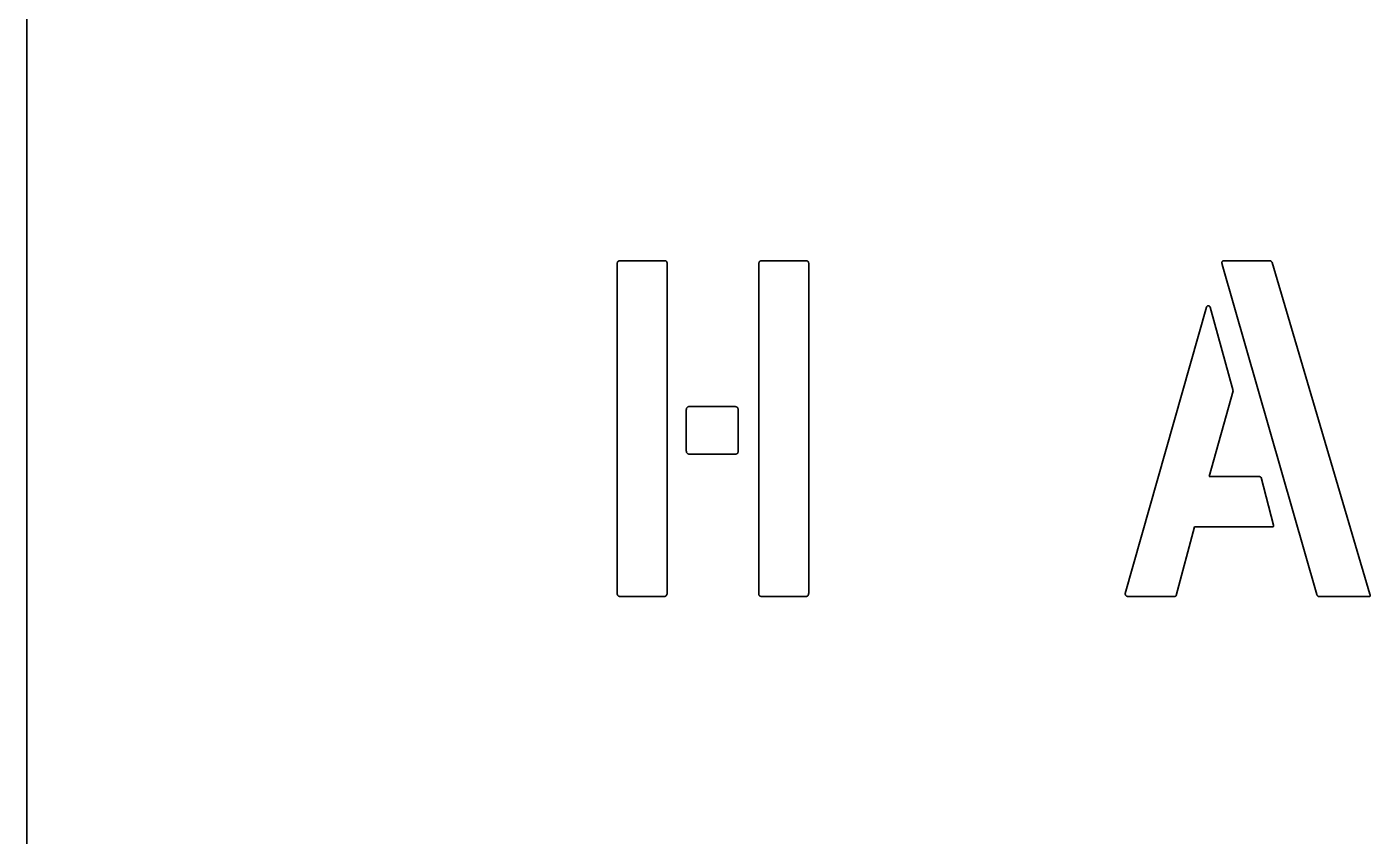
# Model space of a CAD drawing. Extents: x 10 to 410, y -69 to 348.
# Drawn here: x 10 to 90, y 141.7 to 189.9 of the extents above; entities that cross this region are included whole.
import ezdxf

# ---------------------------------------------------------------- set-up
doc = ezdxf.new("R2010")
doc.units = 0

msp = doc.modelspace()

# ---------------------------------------------------------------- linework, layer by layer
at = {"color": 7, "lineweight": 35}
for p, q in [((10, 348.5), (10, -51.5)), ((86.800003, 156.114288), (81.171432, 175.771423)), ((84.142853, 175.885712), (89.971428, 156.142853))]:
    msp.add_line(p, q, dxfattribs=at)
at = {"color": 7, "lineweight": 35, "ltscale": 0.000652}
for p, q in [((45.192856, 175.949997), (45.211716, 175.968002)), ((53.621429, 175.949997), (53.640289, 175.968002)), ((49.307144, 167.264282), (49.326004, 167.282288)), ((52.300003, 167.271423), (52.318008, 167.252579)), ((49.326004, 164.517715), (49.307144, 164.535721)), ((45.199997, 156.042862), (45.182007, 156.061722)), ((53.628571, 156.042862), (53.610565, 156.061722)), ((75.449997, 156.042862), (75.431992, 156.061722))]:
    msp.add_line(p, q, dxfattribs=at)
at = {"color": 7, "lineweight": 35, "ltscale": 0.000658}
for p, q in [((45.211716, 175.968002), (45.233994, 175.981995)), ((53.640289, 175.968002), (53.662567, 175.981995)), ((49.326004, 167.282288), (49.348282, 167.29628)), ((52.318008, 167.252579), (52.332001, 167.230286)), ((49.348282, 164.503708), (49.326004, 164.517715)), ((45.182007, 156.061722), (45.167999, 156.084)), ((53.610565, 156.061722), (53.596573, 156.084)), ((75.431992, 156.061722), (75.417999, 156.084))]:
    msp.add_line(p, q, dxfattribs=at)
at = {"color": 7, "lineweight": 35, "ltscale": 0.00069}
for p, q in [((45.233994, 175.981995), (45.25972, 175.992004)), ((53.662567, 175.981995), (53.688293, 175.992004)), ((49.348282, 167.29628), (49.374008, 167.30629)), ((52.332001, 167.230286), (52.341995, 167.204575)), ((49.373993, 164.493713), (49.348282, 164.503708)), ((45.167999, 156.084), (45.158005, 156.109711)), ((53.596573, 156.084), (53.586578, 156.109711)), ((75.417999, 156.084), (75.408005, 156.109711))]:
    msp.add_line(p, q, dxfattribs=at)
at = {"color": 7, "lineweight": 35, "ltscale": 0.000744}
for p, q in [((45.25972, 175.992004), (45.288864, 175.998001)), ((52.341995, 167.204575), (52.348007, 167.17543)), ((49.403137, 164.487717), (49.373993, 164.493713)), ((45.158005, 156.109711), (45.151993, 156.138855)), ((53.586578, 156.109711), (53.580566, 156.138855)), ((75.408005, 156.109711), (75.401993, 156.138855))]:
    msp.add_line(p, q, dxfattribs=at)
at = {"color": 7, "lineweight": 35, "ltscale": 0.000816}
for p, q in [((45.288864, 175.998001), (45.321426, 176)), ((53.717422, 175.998001), (53.75, 176)), ((49.403137, 167.312286), (49.435715, 167.314285)), ((52.348007, 167.17543), (52.350006, 167.142853)), ((49.435715, 164.485718), (49.403137, 164.487717)), ((45.151993, 156.138855), (45.149994, 156.171432)), ((53.580566, 156.138855), (53.578568, 156.171432)), ((75.401993, 156.138855), (75.399994, 156.171432))]:
    msp.add_line(p, q, dxfattribs=at)
at = {"color": 7, "lineweight": 35, "ltscale": 0.065714}
for p, q in [((45.321426, 176), (47.949997, 176)), ((53.75, 176), (56.378571, 176))]:
    msp.add_line(p, q, dxfattribs=at)
at = {"color": 7, "lineweight": 35, "ltscale": 0.000815}
for p, q in [((47.949997, 176), (47.982574, 175.998566)), ((56.378571, 176), (56.411148, 175.998566)), ((52.350006, 164.65715), (52.348572, 164.624573))]:
    msp.add_line(p, q, dxfattribs=at)
at = {"color": 7, "lineweight": 35, "ltscale": 0.000736}
for p, q in [((47.982574, 175.998566), (48.011719, 175.994278)), ((56.411148, 175.998566), (56.440292, 175.994278)), ((52.348572, 164.624573), (52.344284, 164.595428))]:
    msp.add_line(p, q, dxfattribs=at)
at = {"color": 7, "lineweight": 35, "ltscale": 0.000667}
for p, q in [((48.011719, 175.994278), (48.03743, 175.987137)), ((56.440292, 175.994278), (56.466003, 175.987137)), ((81.230576, 175.997711), (81.257141, 176)), ((52.344284, 164.595428), (52.337143, 164.569717))]:
    msp.add_line(p, q, dxfattribs=at)
at = {"color": 7, "lineweight": 35, "ltscale": 0.00061}
for p, q in [((48.03743, 175.987137), (48.059708, 175.977142)), ((56.466003, 175.987137), (56.488281, 175.977142))]:
    msp.add_line(p, q, dxfattribs=at)
at = {"color": 7, "lineweight": 35, "ltscale": 0.000571}
for p, q in [((48.059708, 175.977142), (48.078568, 175.964279)), ((56.488281, 175.977142), (56.507141, 175.964279)), ((52.327148, 164.547424), (52.314285, 164.528564))]:
    msp.add_line(p, q, dxfattribs=at)
at = {"color": 7, "lineweight": 35, "ltscale": 0.00055}
for p, q in [((48.078568, 175.964279), (48.093994, 175.948578)), ((56.507141, 175.964279), (56.522568, 175.948578))]:
    msp.add_line(p, q, dxfattribs=at)
at = {"color": 7, "lineweight": 35, "ltscale": 0.000743}
for p, q in [((53.688293, 175.992004), (53.717422, 175.998001)), ((49.374008, 167.30629), (49.403137, 167.312286))]:
    msp.add_line(p, q, dxfattribs=at)
at = {"color": 7, "lineweight": 35, "ltscale": 0.000578}
msp.add_line((81.164276, 175.942856), (81.17485, 175.963425), dxfattribs=at)
at = {"color": 7, "lineweight": 35, "ltscale": 0.000541}
msp.add_line((81.17485, 175.963425), (81.189423, 175.979431), dxfattribs=at)
at = {"color": 7, "lineweight": 35, "ltscale": 0.000545}
msp.add_line((81.189423, 175.979431), (81.207993, 175.99086), dxfattribs=at)
at = {"color": 7, "lineweight": 35, "ltscale": 0.00059}
msp.add_line((81.207993, 175.99086), (81.230576, 175.997711), dxfattribs=at)
at = {"color": 7, "lineweight": 35, "ltscale": 0.069286}
for p, q in [((81.257141, 176), (84.028572, 176)), ((52.207138, 164.485718), (49.435715, 164.485718))]:
    msp.add_line(p, q, dxfattribs=at)
at = {"color": 7, "lineweight": 35, "ltscale": 0.000287}
msp.add_line((84.028572, 176), (84.040001, 175.998856), dxfattribs=at)
at = {"color": 7, "lineweight": 35, "ltscale": 0.000298}
msp.add_line((84.040001, 175.998856), (84.05143, 175.995422), dxfattribs=at)
at = {"color": 7, "lineweight": 35, "ltscale": 0.000319}
msp.add_line((84.05143, 175.995422), (84.062859, 175.989716), dxfattribs=at)
at = {"color": 7, "lineweight": 35, "ltscale": 0.000349}
msp.add_line((84.062859, 175.989716), (84.074287, 175.98172), dxfattribs=at)
at = {"color": 7, "lineweight": 35, "ltscale": 0.000385}
msp.add_line((84.074287, 175.98172), (84.085716, 175.97142), dxfattribs=at)
at = {"color": 7, "lineweight": 35, "ltscale": 0.000425}
msp.add_line((84.085716, 175.97142), (84.097145, 175.958862), dxfattribs=at)
at = {"color": 7, "lineweight": 35, "ltscale": 0.000469}
msp.add_line((84.097145, 175.958862), (84.108574, 175.944), dxfattribs=at)
at = {"color": 7, "lineweight": 35, "ltscale": 0.000951}
for p, q in [((45.149994, 175.800003), (45.151718, 175.837997)), ((53.578568, 175.800003), (53.580292, 175.837997)), ((52.149994, 167.314285), (52.188004, 167.312576)), ((49.264282, 167.114288), (49.266006, 167.152283)), ((49.266006, 164.64772), (49.264282, 164.685715)), ((45.350006, 156), (45.311996, 156.001709)), ((47.959427, 156.001999), (47.921432, 156)), ((48.121429, 156.199997), (48.119431, 156.162003)), ((53.77858, 156), (53.74057, 156.001709)), ((56.388, 156.001999), (56.350006, 156)), ((56.550003, 156.199997), (56.548004, 156.162003)), ((75.599991, 156), (75.561996, 156.001709))]:
    msp.add_line(p, q, dxfattribs=at)
at = {"color": 7, "lineweight": 35, "ltscale": 0.490714}
for p, q in [((45.149994, 156.171432), (45.149994, 175.800003)), ((53.578568, 156.171432), (53.578568, 175.800003))]:
    msp.add_line(p, q, dxfattribs=at)
at = {"color": 7, "lineweight": 35, "ltscale": 0.00086}
for p, q in [((45.151718, 175.837997), (45.15686, 175.871994)), ((53.580292, 175.837997), (53.585434, 175.871994)), ((49.266006, 167.152283), (49.271149, 167.186279)), ((52.188004, 167.312576), (52.222, 167.307434)), ((49.271149, 164.613708), (49.266006, 164.64772)), ((45.311996, 156.001709), (45.278, 156.006851)), ((53.74057, 156.001709), (53.706573, 156.006851)), ((75.561996, 156.001709), (75.528, 156.006851))]:
    msp.add_line(p, q, dxfattribs=at)
at = {"color": 7, "lineweight": 35, "ltscale": 0.00078}
for p, q in [((45.15686, 175.871994), (45.165436, 175.901993)), ((53.585434, 175.871994), (53.593994, 175.901993)), ((49.271149, 167.186279), (49.279709, 167.216293)), ((52.222, 167.307434), (52.251999, 167.298859)), ((49.279709, 164.58371), (49.271149, 164.613708)), ((45.278, 156.006851), (45.248001, 156.015427)), ((53.706573, 156.006851), (53.676575, 156.015427)), ((75.528, 156.006851), (75.498001, 156.015427))]:
    msp.add_line(p, q, dxfattribs=at)
at = {"color": 7, "lineweight": 35, "ltscale": 0.000716}
for p, q in [((45.165436, 175.901993), (45.177429, 175.927994)), ((53.593994, 175.901993), (53.606003, 175.927994)), ((49.279709, 167.216293), (49.291718, 167.242279)), ((52.251999, 167.298859), (52.278, 167.28685)), ((49.291718, 164.557709), (49.279709, 164.58371)), ((45.248001, 156.015427), (45.222, 156.027435)), ((53.676575, 156.015427), (53.650574, 156.027435)), ((75.498001, 156.015427), (75.472, 156.027435))]:
    msp.add_line(p, q, dxfattribs=at)
at = {"color": 7, "lineweight": 35, "ltscale": 0.000672}
for p, q in [((45.177429, 175.927994), (45.192856, 175.949997)), ((53.606003, 175.927994), (53.621429, 175.949997)), ((49.291718, 167.242279), (49.307144, 167.264282)), ((52.278, 167.28685), (52.300003, 167.271423)), ((45.222, 156.027435), (45.199997, 156.042862)), ((53.650574, 156.027435), (53.628571, 156.042862)), ((75.472, 156.027435), (75.449997, 156.042862))]:
    msp.add_line(p, q, dxfattribs=at)
at = {"color": 7, "lineweight": 35, "ltscale": 0.000553}
for p, q in [((48.093994, 175.948578), (48.106003, 175.930008)), ((56.522568, 175.948578), (56.534576, 175.930008)), ((52.298569, 164.513138), (52.279999, 164.501144)), ((84.228569, 160.257141), (84.232857, 160.235428))]:
    msp.add_line(p, q, dxfattribs=at)
at = {"color": 7, "lineweight": 35, "ltscale": 0.000577}
for p, q in [((48.106003, 175.930008), (48.114578, 175.908569)), ((56.534576, 175.930008), (56.543137, 175.908569)), ((52.279999, 164.501144), (52.258575, 164.492569))]:
    msp.add_line(p, q, dxfattribs=at)
at = {"color": 7, "lineweight": 35, "ltscale": 0.00062}
for p, q in [((48.114578, 175.908569), (48.11972, 175.884293)), ((56.543137, 175.908569), (56.548294, 175.884293))]:
    msp.add_line(p, q, dxfattribs=at)
at = {"color": 7, "lineweight": 35, "ltscale": 0.00068}
for p, q in [((48.11972, 175.884293), (48.121429, 175.857147)), ((56.548294, 175.884293), (56.550003, 175.857147)), ((52.234283, 164.487427), (52.207138, 164.485718))]:
    msp.add_line(p, q, dxfattribs=at)
at = {"color": 7, "lineweight": 35, "ltscale": 0.491429}
for p, q in [((48.121429, 175.857147), (48.121429, 156.199997)), ((56.550003, 175.857147), (56.550003, 156.199997))]:
    msp.add_line(p, q, dxfattribs=at)
at = {"color": 7, "lineweight": 35, "ltscale": 0.000746}
msp.add_line((81.155136, 175.888), (81.157715, 175.917709), dxfattribs=at)
at = {"color": 7, "lineweight": 35, "ltscale": 0.000858}
msp.add_line((81.15657, 175.853714), (81.155136, 175.888), dxfattribs=at)
at = {"color": 7, "lineweight": 35, "ltscale": 0.000981}
msp.add_line((81.162003, 175.814865), (81.15657, 175.853714), dxfattribs=at)
at = {"color": 7, "lineweight": 35, "ltscale": 0.00065}
msp.add_line((81.157715, 175.917709), (81.164276, 175.942856), dxfattribs=at)
at = {"color": 7, "lineweight": 35, "ltscale": 0.001111}
msp.add_line((81.171432, 175.771423), (81.162003, 175.814865), dxfattribs=at)
at = {"color": 7, "lineweight": 35, "ltscale": 0.000515}
msp.add_line((84.108574, 175.944), (84.120003, 175.926865), dxfattribs=at)
at = {"color": 7, "lineweight": 35, "ltscale": 0.000564}
msp.add_line((84.120003, 175.926865), (84.131424, 175.907425), dxfattribs=at)
at = {"color": 7, "lineweight": 35, "ltscale": 0.000613}
msp.add_line((84.131424, 175.907425), (84.142853, 175.885712), dxfattribs=at)
at = {"color": 7, "lineweight": 35, "ltscale": 0.443185}
msp.add_line((75.399994, 156.171432), (80.228561, 173.228577), dxfattribs=at)
at = {"color": 7, "lineweight": 35, "ltscale": 0.000436}
for p, q in [((80.228561, 173.228577), (80.234848, 173.244858)), ((80.450851, 173.244858), (80.457138, 173.228577)), ((86.831711, 156.067993), (86.821716, 156.082291))]:
    msp.add_line(p, q, dxfattribs=at)
at = {"color": 7, "lineweight": 35, "ltscale": 0.000409}
for p, q in [((80.234848, 173.244858), (80.242279, 173.25943)), ((80.44342, 173.25943), (80.450851, 173.244858))]:
    msp.add_line(p, q, dxfattribs=at)
at = {"color": 7, "lineweight": 35, "ltscale": 0.000386}
for p, q in [((80.242279, 173.25943), (80.250854, 173.272293)), ((80.43486, 173.272293), (80.44342, 173.25943)), ((84.232857, 160.198853), (84.228569, 160.184006))]:
    msp.add_line(p, q, dxfattribs=at)
at = {"color": 7, "lineweight": 35, "ltscale": 0.00037}
for p, q in [((80.250854, 173.272293), (80.260574, 173.283432)), ((80.42514, 173.283432), (80.43486, 173.272293))]:
    msp.add_line(p, q, dxfattribs=at)
at = {"color": 7, "lineweight": 35, "ltscale": 0.000359}
for p, q in [((80.260574, 173.283432), (80.271423, 173.292862)), ((83.464005, 163.106293), (83.474571, 163.096573)), ((84.221428, 160.171432), (84.211426, 160.161148))]:
    msp.add_line(p, q, dxfattribs=at)
at = {"color": 7, "lineweight": 35, "ltscale": 0.000357}
msp.add_line((80.271423, 173.292862), (80.283432, 173.300568), dxfattribs=at)
at = {"color": 7, "lineweight": 35, "ltscale": 0.000361}
for p, q in [((80.283432, 173.300568), (80.29657, 173.306564)), ((80.389145, 173.306564), (80.402283, 173.300568)), ((84.228569, 160.184006), (84.221428, 160.171432))]:
    msp.add_line(p, q, dxfattribs=at)
at = {"color": 7, "lineweight": 35, "ltscale": 0.000373}
for p, q in [((80.29657, 173.306564), (80.310852, 173.310852)), ((80.374847, 173.310852), (80.389145, 173.306564)), ((86.849998, 156.042862), (86.841141, 156.054855))]:
    msp.add_line(p, q, dxfattribs=at)
at = {"color": 7, "lineweight": 35, "ltscale": 0.000391}
for p, q in [((80.310852, 173.310852), (80.326279, 173.313431)), ((80.359421, 173.313431), (80.374847, 173.310852))]:
    msp.add_line(p, q, dxfattribs=at)
at = {"color": 7, "lineweight": 35, "ltscale": 0.000415}
for p, q in [((80.326279, 173.313431), (80.34285, 173.314285)), ((80.34285, 173.314285), (80.359421, 173.313431)), ((78.330856, 156.000565), (78.314285, 156))]:
    msp.add_line(p, q, dxfattribs=at)
at = {"color": 7, "lineweight": 35, "ltscale": 0.000356}
msp.add_line((80.402283, 173.300568), (80.414276, 173.292862), dxfattribs=at)
at = {"color": 7, "lineweight": 35, "ltscale": 0.00036}
msp.add_line((80.414276, 173.292862), (80.42514, 173.283432), dxfattribs=at)
at = {"color": 7, "lineweight": 35, "ltscale": 0.128928}
msp.add_line((80.457138, 173.228577), (81.828568, 168.257141), dxfattribs=at)
at = {"color": 7, "lineweight": 35, "ltscale": 0.132752}
msp.add_line((81.828568, 168.257141), (80.399994, 163.142853), dxfattribs=at)
at = {"color": 7, "lineweight": 35, "ltscale": 0.067857}
for p, q in [((49.435715, 167.314285), (52.149994, 167.314285)), ((78.314285, 156), (75.599991, 156))]:
    msp.add_line(p, q, dxfattribs=at)
at = {"color": 7, "lineweight": 35, "ltscale": 0.060714}
msp.add_line((49.264282, 164.685715), (49.264282, 167.114288), dxfattribs=at)
at = {"color": 7, "lineweight": 35, "ltscale": 0.062143}
msp.add_line((52.350006, 167.142853), (52.350006, 164.65715), dxfattribs=at)
at = {"color": 7, "lineweight": 35, "ltscale": 0.000671}
msp.add_line((49.307144, 164.535721), (49.291718, 164.557709), dxfattribs=at)
at = {"color": 7, "lineweight": 35, "ltscale": 0.000621}
msp.add_line((52.258575, 164.492569), (52.234283, 164.487427), dxfattribs=at)
at = {"color": 7, "lineweight": 35, "ltscale": 0.000551}
msp.add_line((52.314285, 164.528564), (52.298569, 164.513138), dxfattribs=at)
at = {"color": 7, "lineweight": 35, "ltscale": 0.000611}
msp.add_line((52.337143, 164.569717), (52.327148, 164.547424), dxfattribs=at)
at = {"color": 7, "lineweight": 35, "ltscale": 0.075}
msp.add_line((80.399994, 163.142853), (83.400002, 163.142853), dxfattribs=at)
at = {"color": 7, "lineweight": 35, "ltscale": 0.000151}
msp.add_line((83.400002, 163.142853), (83.405998, 163.142288), dxfattribs=at)
at = {"color": 7, "lineweight": 35, "ltscale": 0.00017}
msp.add_line((83.405998, 163.142288), (83.412567, 163.140579), dxfattribs=at)
at = {"color": 7, "lineweight": 35, "ltscale": 0.000193}
msp.add_line((83.412567, 163.140579), (83.419716, 163.137711), dxfattribs=at)
at = {"color": 7, "lineweight": 35, "ltscale": 0.000217}
for p, q in [((83.419716, 163.137711), (83.427429, 163.133713)), ((86.885712, 156), (86.879715, 156.006287))]:
    msp.add_line(p, q, dxfattribs=at)
at = {"color": 7, "lineweight": 35, "ltscale": 0.000244}
msp.add_line((83.427429, 163.133713), (83.435715, 163.128571), dxfattribs=at)
at = {"color": 7, "lineweight": 35, "ltscale": 0.000272}
msp.add_line((83.435715, 163.128571), (83.444572, 163.122284), dxfattribs=at)
at = {"color": 7, "lineweight": 35, "ltscale": 0.0003}
msp.add_line((83.444572, 163.122284), (83.454002, 163.114853), dxfattribs=at)
at = {"color": 7, "lineweight": 35, "ltscale": 0.000329}
msp.add_line((83.454002, 163.114853), (83.464005, 163.106293), dxfattribs=at)
at = {"color": 7, "lineweight": 35, "ltscale": 0.000389}
msp.add_line((83.474571, 163.096573), (83.485718, 163.085709), dxfattribs=at)
at = {"color": 7, "lineweight": 35, "ltscale": 0.073112}
msp.add_line((83.485718, 163.085709), (84.228569, 160.257141), dxfattribs=at)
at = {"color": 7, "lineweight": 35, "ltscale": 0.105688}
msp.add_line((79.514282, 160.142853), (78.428574, 156.057144), dxfattribs=at)
at = {"color": 7, "lineweight": 35, "ltscale": 0.115714}
msp.add_line((84.142853, 160.142853), (79.514282, 160.142853), dxfattribs=at)
at = {"color": 7, "lineweight": 35, "ltscale": 0.000537}
for p, q in [((84.164284, 160.143997), (84.142853, 160.142853)), ((89.979431, 156.091431), (89.980858, 156.070007))]:
    msp.add_line(p, q, dxfattribs=at)
at = {"color": 7, "lineweight": 35, "ltscale": 0.000472}
msp.add_line((84.182861, 160.14743), (84.164284, 160.143997), dxfattribs=at)
at = {"color": 7, "lineweight": 35, "ltscale": 0.000418}
msp.add_line((84.19857, 160.153137), (84.182861, 160.14743), dxfattribs=at)
at = {"color": 7, "lineweight": 35, "ltscale": 0.000379}
msp.add_line((84.211426, 160.161148), (84.19857, 160.153137), dxfattribs=at)
at = {"color": 7, "lineweight": 35, "ltscale": 0.000487}
msp.add_line((84.232857, 160.235428), (84.234283, 160.216003), dxfattribs=at)
at = {"color": 7, "lineweight": 35, "ltscale": 0.00043}
msp.add_line((84.234283, 160.216003), (84.232857, 160.198853), dxfattribs=at)
at = {"color": 7, "lineweight": 35, "ltscale": 0.064286}
for p, q in [((47.921432, 156), (45.350006, 156)), ((56.350006, 156), (53.77858, 156))]:
    msp.add_line(p, q, dxfattribs=at)
at = {"color": 7, "lineweight": 35, "ltscale": 0.000863}
for p, q in [((47.993423, 156.007996), (47.959427, 156.001999)), ((48.119431, 156.162003), (48.113434, 156.128006)), ((56.421997, 156.007996), (56.388, 156.001999)), ((56.548004, 156.162003), (56.542007, 156.128006))]:
    msp.add_line(p, q, dxfattribs=at)
at = {"color": 7, "lineweight": 35, "ltscale": 0.000791}
for p, q in [((48.023422, 156.018005), (47.993423, 156.007996)), ((48.113434, 156.128006), (48.103424, 156.098007)), ((56.451996, 156.018005), (56.421997, 156.007996)), ((56.542007, 156.128006), (56.531998, 156.098007))]:
    msp.add_line(p, q, dxfattribs=at)
at = {"color": 7, "lineweight": 35, "ltscale": 0.000738}
for p, q in [((48.049423, 156.031998), (48.023422, 156.018005)), ((48.103424, 156.098007), (48.089432, 156.072006)), ((56.477997, 156.031998), (56.451996, 156.018005)), ((56.531998, 156.098007), (56.518005, 156.072006))]:
    msp.add_line(p, q, dxfattribs=at)
at = {"color": 7, "lineweight": 35, "ltscale": 0.000711}
for p, q in [((48.071426, 156.050003), (48.049423, 156.031998)), ((48.089432, 156.072006), (48.071426, 156.050003)), ((56.5, 156.050003), (56.477997, 156.031998)), ((56.518005, 156.072006), (56.5, 156.050003))]:
    msp.add_line(p, q, dxfattribs=at)
at = {"color": 7, "lineweight": 35, "ltscale": 0.000388}
msp.add_line((78.346283, 156.002289), (78.330856, 156.000565), dxfattribs=at)
at = {"color": 7, "lineweight": 35, "ltscale": 0.000364}
msp.add_line((78.360565, 156.005142), (78.346283, 156.002289), dxfattribs=at)
at = {"color": 7, "lineweight": 35, "ltscale": 0.000344}
msp.add_line((78.373718, 156.00914), (78.360565, 156.005142), dxfattribs=at)
at = {"color": 7, "lineweight": 35, "ltscale": 0.000326}
msp.add_line((78.385712, 156.014282), (78.373718, 156.00914), dxfattribs=at)
at = {"color": 7, "lineweight": 35, "ltscale": 0.000314}
for p, q in [((78.396576, 156.020569), (78.385712, 156.014282)), ((78.428574, 156.057144), (78.422287, 156.04628))]:
    msp.add_line(p, q, dxfattribs=at)
at = {"color": 7, "lineweight": 35, "ltscale": 0.000306}
for p, q in [((78.406281, 156.028), (78.396576, 156.020569)), ((78.422287, 156.04628), (78.414856, 156.036575))]:
    msp.add_line(p, q, dxfattribs=at)
at = {"color": 7, "lineweight": 35, "ltscale": 0.000303}
msp.add_line((78.414856, 156.036575), (78.406281, 156.028), dxfattribs=at)
at = {"color": 7, "lineweight": 35, "ltscale": 0.000499}
msp.add_line((86.811142, 156.097717), (86.800003, 156.114288), dxfattribs=at)
at = {"color": 7, "lineweight": 35, "ltscale": 0.000468}
msp.add_line((86.821716, 156.082291), (86.811142, 156.097717), dxfattribs=at)
at = {"color": 7, "lineweight": 35, "ltscale": 0.000404}
msp.add_line((86.841141, 156.054855), (86.831711, 156.067993), dxfattribs=at)
at = {"color": 7, "lineweight": 35, "ltscale": 0.000342}
msp.add_line((86.858292, 156.031998), (86.849998, 156.042862), dxfattribs=at)
at = {"color": 7, "lineweight": 35, "ltscale": 0.00031}
msp.add_line((86.865997, 156.022293), (86.858292, 156.031998), dxfattribs=at)
at = {"color": 7, "lineweight": 35, "ltscale": 0.000279}
msp.add_line((86.873138, 156.013718), (86.865997, 156.022293), dxfattribs=at)
at = {"color": 7, "lineweight": 35, "ltscale": 0.000248}
msp.add_line((86.879715, 156.006287), (86.873138, 156.013718), dxfattribs=at)
at = {"color": 7, "lineweight": 35, "ltscale": 0.076429}
msp.add_line((89.942856, 156), (86.885712, 156), dxfattribs=at)
at = {"color": 7, "lineweight": 35, "ltscale": 0.000267}
msp.add_line((89.95343, 156.001434), (89.942856, 156), dxfattribs=at)
at = {"color": 7, "lineweight": 35, "ltscale": 0.000246}
msp.add_line((89.96228, 156.005707), (89.95343, 156.001434), dxfattribs=at)
at = {"color": 7, "lineweight": 35, "ltscale": 0.000253}
msp.add_line((89.969429, 156.012863), (89.96228, 156.005707), dxfattribs=at)
at = {"color": 7, "lineweight": 35, "ltscale": 0.000284}
msp.add_line((89.974854, 156.022858), (89.969429, 156.012863), dxfattribs=at)
at = {"color": 7, "lineweight": 35, "ltscale": 0.000689}
msp.add_line((89.971428, 156.142853), (89.976288, 156.115707), dxfattribs=at)
at = {"color": 7, "lineweight": 35, "ltscale": 0.000335}
msp.add_line((89.978569, 156.035721), (89.974854, 156.022858), dxfattribs=at)
at = {"color": 7, "lineweight": 35, "ltscale": 0.000612}
msp.add_line((89.976288, 156.115707), (89.979431, 156.091431), dxfattribs=at)
at = {"color": 7, "lineweight": 35, "ltscale": 0.000396}
msp.add_line((89.980576, 156.051422), (89.978569, 156.035721), dxfattribs=at)
at = {"color": 7, "lineweight": 35, "ltscale": 0.000465}
msp.add_line((89.980858, 156.070007), (89.980576, 156.051422), dxfattribs=at)

doc.saveas('drawing.dxf')
